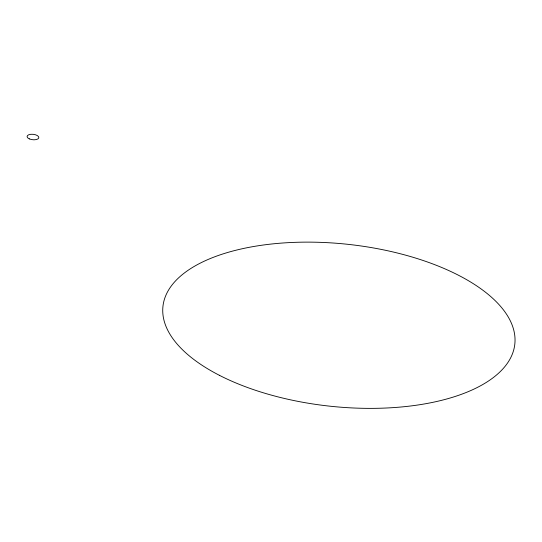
<?xml version="1.0" encoding="UTF-8"?>
<svg xmlns="http://www.w3.org/2000/svg" width="542" height="542" viewBox="0 0 542 542"><rect width="100%" height="100%" fill="white"/><g stroke="black" fill="none" stroke-linecap="round" stroke-linejoin="round"><path stroke-width="0.81" d="M29.322 138.881A5.928 2.73 6.1 0 0 38.8 137.898A5.928 2.73 6.1 0 0 30.745 134.301A5.928 2.73 6.1 0 0 29.322 138.881M219.327 375.274A176.943 81.429 6.1 0 0 510.699 357.727A176.943 81.429 6.1 0 0 286.616 242.748A176.943 81.429 6.1 0 0 219.327 375.274"/></g></svg>
